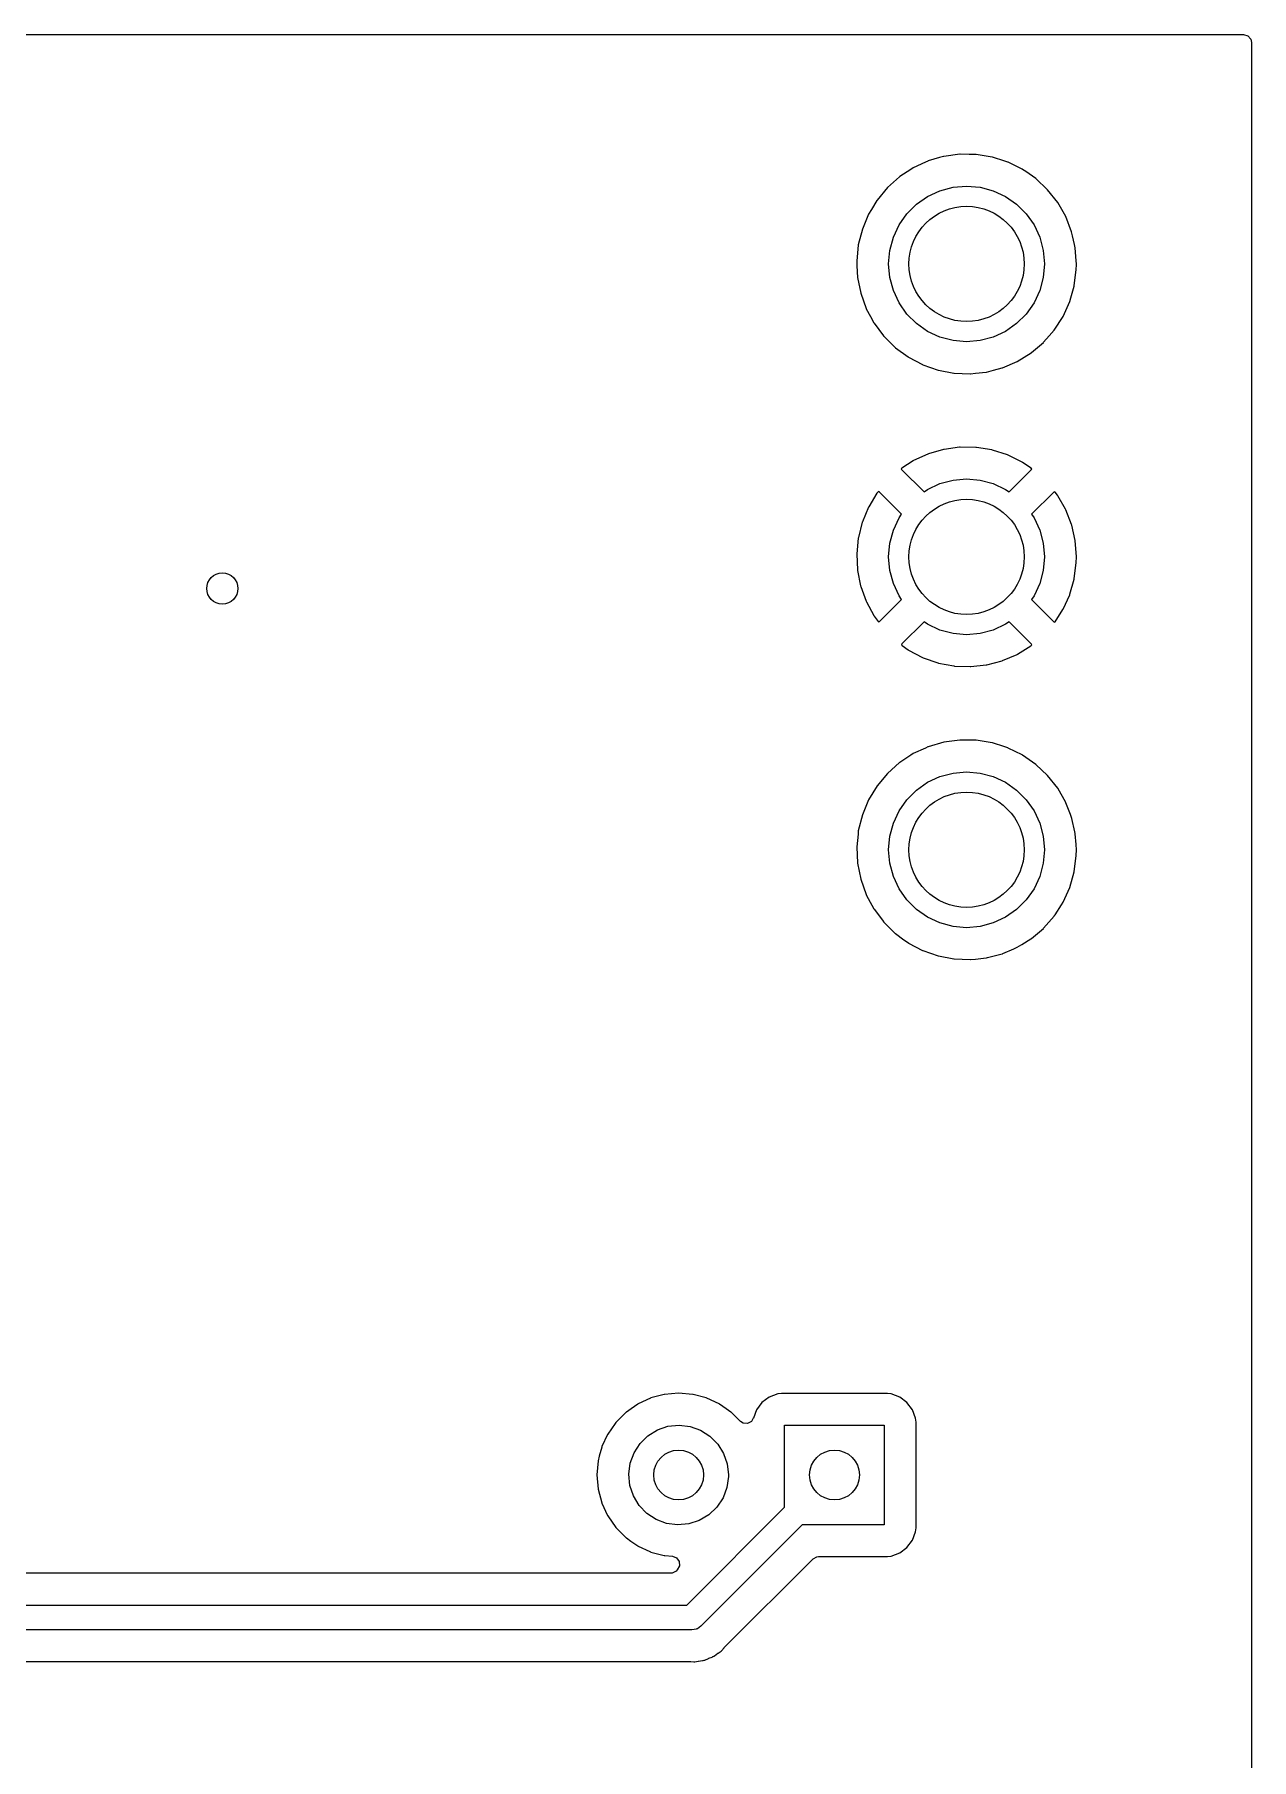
# Model space of a CAD drawing. Extents: x 63 to 234, y -148 to -41.
# Drawn here: x 214.79 to 234.32, y -68.32 to -40.64 of the extents above; entities that cross this region are included whole.
import ezdxf

# ---------------------------------------------------------------- set-up
doc = ezdxf.new("R2010")
doc.units = 0
doc.layers.add('BLACK', color=7, linetype='CONTINUOUS')

msp = doc.modelspace()

# ---------------------------------------------------------------- linework, layer by layer
at = {"layer": 'BLACK', "linetype": 'CONTINUOUS'}
for p, q in [((62.7415, -40.6405), (234.192, -40.6405)), ((234.192, -40.6405), (234.261, -40.6605)), ((234.261, -40.6605), (234.307, -40.7142)), ((234.307, -40.7142), (234.319, -40.7665)), ((234.319, -40.7665), (234.319, -147.447)), ((229.315, -42.6162), (229.129, -42.6702)), ((229.376, -42.5984), (229.315, -42.6162)), ((229.38, -42.5971), (229.376, -42.5984)), ((229.376, -42.5984), (229.376, -42.5984)), ((229.639, -42.5619), (229.38, -42.5971)), ((229.644, -42.5619), (229.639, -42.5619)), ((229.787, -42.5638), (229.644, -42.5619)), ((229.644, -42.5619), (229.644, -42.5619)), ((229.901, -42.5653), (229.787, -42.5638)), ((230.159, -42.6073), (229.901, -42.5653)), ((230.163, -42.6087), (230.159, -42.6073)), ((230.361, -42.6722), (230.163, -42.6087)), ((228.853, -42.805), (228.677, -42.9204)), ((228.892, -42.7797), (228.853, -42.805)), ((229.089, -42.689), (228.892, -42.7797)), ((229.125, -42.6722), (229.089, -42.689)), ((229.129, -42.6702), (229.125, -42.6722)), ((229.125, -42.6722), (229.125, -42.6722)), ((230.408, -42.687), (230.361, -42.6722)), ((230.412, -42.689), (230.408, -42.687)), ((230.637, -42.8001), (230.412, -42.689)), ((230.412, -42.689), (230.412, -42.689)), ((230.642, -42.8026), (230.637, -42.8001)), ((230.646, -42.8052), (230.642, -42.8026)), ((230.697, -42.8408), (230.646, -42.8052)), ((230.646, -42.8052), (230.646, -42.8052)), ((230.857, -42.9516), (230.697, -42.8408)), ((228.478, -43.097), (228.311, -43.298)), ((228.673, -42.923), (228.478, -43.097)), ((228.677, -42.9204), (228.673, -42.923)), ((228.677, -42.9204), (228.677, -42.9204)), ((229.122, -43.2395), (229.319, -43.1474)), ((229.319, -43.1474), (229.53, -43.091)), ((229.53, -43.091), (229.747, -43.072)), ((229.747, -43.072), (229.964, -43.091)), ((229.964, -43.091), (230.175, -43.1474)), ((230.175, -43.1474), (230.372, -43.2395)), ((231.047, -43.1306), (230.857, -42.9516)), ((231.209, -43.3359), (231.047, -43.1306)), ((228.22, -43.4492), (228.176, -43.5214)), ((228.309, -43.302), (228.22, -43.4492)), ((228.311, -43.298), (228.309, -43.302)), ((228.789, -43.5185), (228.944, -43.3644)), ((228.944, -43.3644), (229.122, -43.2395)), ((230.372, -43.2395), (230.55, -43.3644)), ((230.55, -43.3644), (230.705, -43.5185)), ((231.339, -43.5628), (231.209, -43.3359)), ((228.176, -43.5214), (228.075, -43.7625)), ((228.572, -43.8945), (228.664, -43.697)), ((228.664, -43.697), (228.789, -43.5185)), ((230.705, -43.5185), (230.83, -43.697)), ((230.83, -43.697), (230.922, -43.8945)), ((231.433, -43.8064), (231.339, -43.5628)), ((228.075, -43.7625), (228.01, -44.0158)), ((228.516, -44.1049), (228.572, -43.8945)), ((230.922, -43.8945), (230.978, -44.1049)), ((231.448, -43.8704), (231.433, -43.8064)), ((231.48, -44.0112), (231.448, -43.8704)), ((228.01, -44.0158), (227.984, -44.2758)), ((227.984, -44.2758), (227.984, -44.2805)), ((227.984, -44.2805), (227.988, -44.3542)), ((227.984, -44.2805), (227.984, -44.2805)), ((228.497, -44.322), (228.516, -44.1049)), ((230.978, -44.1049), (230.997, -44.322)), ((231.491, -44.0613), (231.48, -44.0112)), ((231.491, -44.066), (231.491, -44.0613)), ((231.507, -44.2697), (231.491, -44.066)), ((231.491, -44.066), (231.491, -44.066)), ((231.51, -44.322), (231.507, -44.2697)), ((227.988, -44.3542), (227.997, -44.5369)), ((227.997, -44.5369), (228.048, -44.7933)), ((228.516, -44.5391), (228.497, -44.322)), ((228.572, -44.7495), (228.516, -44.5391)), ((230.978, -44.5391), (230.922, -44.7495)), ((230.997, -44.322), (230.978, -44.5391)), ((231.475, -44.6736), (231.492, -44.5415)), ((231.492, -44.5415), (231.508, -44.4174)), ((231.508, -44.4095), (231.51, -44.3384)), ((231.508, -44.4143), (231.508, -44.4095)), ((231.508, -44.4174), (231.508, -44.4143)), ((231.508, -44.4174), (231.508, -44.4174)), ((231.51, -44.3384), (231.51, -44.322)), ((228.048, -44.7933), (228.136, -45.0393)), ((228.664, -44.947), (228.572, -44.7495)), ((230.922, -44.7495), (230.83, -44.947)), ((231.42, -44.8676), (231.474, -44.6781)), ((231.474, -44.6781), (231.475, -44.6736)), ((231.474, -44.6781), (231.474, -44.6781)), ((228.136, -45.0393), (228.138, -45.0434)), ((228.138, -45.0434), (228.203, -45.1634)), ((228.789, -45.1255), (228.664, -44.947)), ((230.83, -44.947), (230.705, -45.1255)), ((231.297, -45.1634), (231.404, -44.9251)), ((231.404, -44.9251), (231.42, -44.8676)), ((228.203, -45.1634), (228.26, -45.2695)), ((228.26, -45.2695), (228.263, -45.2732)), ((228.263, -45.2732), (228.263, -45.2732)), ((228.263, -45.2732), (228.413, -45.4752)), ((228.944, -45.2796), (228.789, -45.1255)), ((229.122, -45.4045), (228.944, -45.2796)), ((230.55, -45.2796), (230.372, -45.4045)), ((230.705, -45.1255), (230.55, -45.2796)), ((231.075, -45.4752), (231.152, -45.3868)), ((231.152, -45.3868), (231.155, -45.3833)), ((231.152, -45.3868), (231.152, -45.3868)), ((231.155, -45.3833), (231.297, -45.1634)), ((228.413, -45.4752), (228.413, -45.4752)), ((228.413, -45.4752), (228.416, -45.4789)), ((228.416, -45.4789), (228.419, -45.4822)), ((228.419, -45.4822), (228.419, -45.4822)), ((228.419, -45.4822), (228.598, -45.6596)), ((228.598, -45.6596), (228.602, -45.6629)), ((228.602, -45.6629), (228.606, -45.6657)), ((228.606, -45.6657), (228.606, -45.6657)), ((228.606, -45.6657), (228.809, -45.8147)), ((229.319, -45.4966), (229.122, -45.4045)), ((229.53, -45.553), (229.319, -45.4966)), ((229.747, -45.572), (229.53, -45.553)), ((229.964, -45.553), (229.747, -45.572)), ((230.175, -45.4966), (229.964, -45.553)), ((230.372, -45.4045), (230.175, -45.4966)), ((230.787, -45.7456), (230.979, -45.5828)), ((230.979, -45.5828), (230.983, -45.5798)), ((230.979, -45.5828), (230.979, -45.5828)), ((230.983, -45.5798), (231.075, -45.4752)), ((228.809, -45.8147), (228.813, -45.8175)), ((228.813, -45.8175), (228.817, -45.8197)), ((228.817, -45.8197), (228.817, -45.8197)), ((228.817, -45.8197), (229.04, -45.937)), ((229.04, -45.937), (229.04, -45.937)), ((229.04, -45.937), (229.044, -45.9392)), ((229.044, -45.9392), (229.291, -46.0253)), ((230.321, -45.9894), (230.561, -45.8862)), ((230.561, -45.8862), (230.784, -45.7486)), ((230.784, -45.7486), (230.787, -45.7456)), ((230.787, -45.7456), (230.787, -45.7456)), ((229.291, -46.0253), (229.295, -46.0262)), ((229.295, -46.0262), (229.543, -46.0732)), ((229.543, -46.0732), (229.543, -46.0732)), ((229.543, -46.0732), (229.547, -46.0741)), ((229.547, -46.0741), (229.678, -46.0792)), ((229.678, -46.0792), (229.804, -46.0842)), ((229.804, -46.0842), (229.804, -46.0842)), ((229.804, -46.0842), (229.809, -46.0844)), ((229.809, -46.0844), (229.888, -46.0757)), ((229.888, -46.0757), (230.064, -46.0564)), ((230.064, -46.0564), (230.068, -46.0559)), ((230.064, -46.0564), (230.064, -46.0564)), ((230.068, -46.0559), (230.181, -46.0262)), ((230.181, -46.0262), (230.317, -45.9905)), ((230.317, -45.9905), (230.321, -45.9894)), ((230.317, -45.9905), (230.317, -45.9905)), ((229.376, -47.2989), (229.134, -47.3694)), ((229.385, -47.297), (229.376, -47.2989)), ((229.635, -47.263), (229.385, -47.297)), ((229.644, -47.2624), (229.635, -47.263)), ((229.896, -47.2657), (229.644, -47.2624)), ((229.905, -47.2665), (229.896, -47.2657)), ((230.154, -47.307), (229.905, -47.2665)), ((230.163, -47.3092), (230.154, -47.307)), ((230.403, -47.386), (230.163, -47.3092)), ((228.709, -47.6001), (228.7, -47.6108)), ((228.888, -47.4827), (228.709, -47.6001)), ((228.897, -47.4782), (228.888, -47.4827)), ((229.125, -47.3727), (228.897, -47.4782)), ((229.134, -47.3694), (229.125, -47.3727)), ((230.412, -47.3895), (230.403, -47.386)), ((230.638, -47.5009), (230.412, -47.3895)), ((230.646, -47.5057), (230.638, -47.5009)), ((230.782, -47.6006), (230.646, -47.5057)), ((230.792, -47.6127), (230.782, -47.6006)), ((228.7, -47.6108), (228.705, -47.6206)), ((228.705, -47.6206), (229.064, -47.98)), ((229.122, -47.9395), (229.319, -47.8474)), ((229.319, -47.8474), (229.53, -47.791)), ((229.53, -47.791), (229.747, -47.772)), ((229.747, -47.772), (229.964, -47.791)), ((229.964, -47.791), (230.175, -47.8474)), ((230.175, -47.8474), (230.372, -47.9395)), ((230.43, -47.98), (230.785, -47.6244)), ((230.785, -47.6244), (230.792, -47.6127)), ((228.309, -48.0023), (228.179, -48.2176)), ((228.315, -47.9947), (228.309, -48.0023)), ((228.325, -47.9824), (228.315, -47.9947)), ((228.335, -47.9753), (228.325, -47.9824)), ((228.348, -47.9825), (228.335, -47.9753)), ((228.705, -48.3392), (228.348, -47.9825)), ((229.064, -47.98), (229.122, -47.9395)), ((230.372, -47.9395), (230.43, -47.98)), ((231.145, -47.9833), (230.789, -48.3392)), ((231.156, -47.9768), (231.145, -47.9833)), ((231.168, -47.9853), (231.156, -47.9768)), ((231.206, -48.0325), (231.168, -47.9853)), ((231.211, -48.0402), (231.206, -48.0325)), ((231.336, -48.259), (231.211, -48.0402)), ((228.174, -48.226), (228.077, -48.4583)), ((228.179, -48.2176), (228.174, -48.226)), ((228.572, -48.5945), (228.664, -48.397)), ((228.664, -48.397), (228.705, -48.3392)), ((230.789, -48.3392), (230.83, -48.397)), ((230.83, -48.397), (230.922, -48.5945)), ((231.34, -48.2674), (231.336, -48.259)), ((231.431, -48.5022), (231.34, -48.2674)), ((228.012, -48.7113), (228.01, -48.7205)), ((228.074, -48.4671), (228.012, -48.7113)), ((228.077, -48.4583), (228.074, -48.4671)), ((228.516, -48.8049), (228.572, -48.5945)), ((230.922, -48.5945), (230.978, -48.8049)), ((231.434, -48.5111), (231.431, -48.5022)), ((231.49, -48.7569), (231.434, -48.5111)), ((228.01, -48.7205), (227.985, -48.9712)), ((227.985, -48.9712), (227.985, -48.9805)), ((227.985, -48.9805), (227.997, -49.2322)), ((228.497, -49.022), (228.516, -48.8049)), ((230.978, -48.8049), (230.997, -49.022)), ((231.491, -48.7661), (231.49, -48.7569)), ((231.51, -49.0189), (231.491, -48.7661)), ((227.997, -49.2322), (227.998, -49.2414)), ((227.998, -49.2414), (228.047, -49.4885)), ((228.516, -49.2391), (228.497, -49.022)), ((228.572, -49.4495), (228.516, -49.2391)), ((230.978, -49.2391), (230.922, -49.4495)), ((230.997, -49.022), (230.978, -49.2391)), ((231.475, -49.3688), (231.507, -49.1174)), ((231.507, -49.1174), (231.508, -49.1111)), ((231.508, -49.1111), (231.51, -49.0252)), ((231.51, -49.0252), (231.51, -49.0189)), ((228.047, -49.4885), (228.05, -49.4975)), ((228.05, -49.4975), (228.135, -49.7346)), ((228.664, -49.647), (228.572, -49.4495)), ((230.922, -49.4495), (230.83, -49.647)), ((231.405, -49.6205), (231.473, -49.378)), ((231.473, -49.378), (231.475, -49.3688)), ((228.135, -49.7346), (228.139, -49.7432)), ((228.139, -49.7432), (228.258, -49.9651)), ((228.35, -50.0597), (228.705, -49.7048)), ((228.705, -49.7048), (228.664, -49.647)), ((230.83, -49.647), (230.789, -49.7048)), ((230.789, -49.7048), (231.147, -50.0627)), ((231.298, -49.8589), (231.402, -49.6292)), ((231.402, -49.6292), (231.405, -49.6205)), ((228.258, -49.9651), (228.263, -49.973)), ((228.263, -49.973), (228.326, -50.058)), ((228.326, -50.058), (228.338, -50.0664)), ((228.338, -50.0664), (228.35, -50.0597)), ((229.064, -50.064), (228.709, -50.4189)), ((229.122, -50.1045), (229.064, -50.064)), ((230.43, -50.064), (230.372, -50.1045)), ((230.788, -50.4227), (230.43, -50.064)), ((231.147, -50.0627), (231.159, -50.0695)), ((231.159, -50.0695), (231.168, -50.0632)), ((231.168, -50.0632), (231.294, -49.8671)), ((231.294, -49.8671), (231.298, -49.8589)), ((229.319, -50.1966), (229.122, -50.1045)), ((229.53, -50.253), (229.319, -50.1966)), ((229.747, -50.272), (229.53, -50.253)), ((229.964, -50.253), (229.747, -50.272)), ((230.175, -50.1966), (229.964, -50.253)), ((230.372, -50.1045), (230.175, -50.1966)), ((228.709, -50.4189), (228.703, -50.4311)), ((228.703, -50.4311), (228.711, -50.4427)), ((228.711, -50.4427), (228.809, -50.5143)), ((228.809, -50.5143), (228.817, -50.5192)), ((228.817, -50.5192), (229.04, -50.6365)), ((229.04, -50.6365), (229.048, -50.6403)), ((229.048, -50.6403), (229.286, -50.7233)), ((230.325, -50.687), (230.557, -50.5876)), ((230.557, -50.5876), (230.565, -50.5833)), ((230.565, -50.5833), (230.779, -50.4507)), ((230.779, -50.4507), (230.786, -50.4457)), ((230.786, -50.4457), (230.795, -50.433)), ((230.795, -50.433), (230.788, -50.4227)), ((229.286, -50.7233), (229.295, -50.7257)), ((229.295, -50.7257), (229.543, -50.7727)), ((229.543, -50.7727), (229.552, -50.7738)), ((229.552, -50.7738), (229.804, -50.7837)), ((229.804, -50.7837), (229.813, -50.7833)), ((229.813, -50.7833), (230.064, -50.7559)), ((230.064, -50.7559), (230.073, -50.7542)), ((230.073, -50.7542), (230.316, -50.6901)), ((230.316, -50.6901), (230.325, -50.687)), ((229.38, -51.9971), (229.129, -52.0702)), ((229.639, -51.9619), (229.38, -51.9971)), ((229.644, -51.9619), (229.639, -51.9619)), ((229.787, -51.9638), (229.644, -51.9619)), ((229.644, -51.9619), (229.644, -51.9619)), ((229.901, -51.9653), (229.787, -51.9638)), ((230.159, -52.0073), (229.901, -51.9653)), ((230.163, -52.0087), (230.159, -52.0073)), ((230.361, -52.0722), (230.163, -52.0087)), ((228.853, -52.2052), (228.677, -52.3204)), ((228.892, -52.1797), (228.853, -52.2052)), ((229.089, -52.089), (228.892, -52.1797)), ((229.125, -52.0722), (229.089, -52.089)), ((229.129, -52.0702), (229.125, -52.0722)), ((229.125, -52.0722), (229.125, -52.0722)), ((230.408, -52.087), (230.361, -52.0722)), ((230.412, -52.089), (230.408, -52.087)), ((230.638, -52.2005), (230.412, -52.089)), ((230.412, -52.089), (230.412, -52.089)), ((230.642, -52.2026), (230.638, -52.2005)), ((230.857, -52.3516), (230.642, -52.2026)), ((228.478, -52.497), (228.311, -52.698)), ((228.673, -52.323), (228.478, -52.497)), ((228.677, -52.3204), (228.673, -52.323)), ((228.677, -52.3204), (228.677, -52.3204)), ((229.122, -52.6395), (229.319, -52.5474)), ((229.319, -52.5474), (229.53, -52.491)), ((229.53, -52.491), (229.747, -52.472)), ((229.747, -52.472), (229.964, -52.491)), ((229.964, -52.491), (230.175, -52.5474)), ((230.175, -52.5474), (230.372, -52.6395)), ((231.047, -52.5306), (230.857, -52.3516)), ((231.209, -52.7359), (231.047, -52.5306)), ((228.311, -52.698), (228.176, -52.9214)), ((228.789, -52.9185), (228.944, -52.7644)), ((228.944, -52.7644), (229.122, -52.6395)), ((230.372, -52.6395), (230.55, -52.7644)), ((230.55, -52.7644), (230.705, -52.9185)), ((231.339, -52.9628), (231.209, -52.7359)), ((228.176, -52.9214), (228.075, -53.1625)), ((228.572, -53.2945), (228.664, -53.097)), ((228.664, -53.097), (228.789, -52.9185)), ((230.705, -52.9185), (230.83, -53.097)), ((230.83, -53.097), (230.922, -53.2945)), ((231.34, -52.9672), (231.339, -52.9628)), ((231.414, -53.1568), (231.34, -52.9672)), ((231.34, -52.9672), (231.34, -52.9672)), ((228.075, -53.1625), (228.01, -53.4158)), ((228.01, -53.4158), (228.01, -53.4204)), ((228.516, -53.5049), (228.572, -53.2945)), ((230.922, -53.2945), (230.978, -53.5049)), ((231.433, -53.2064), (231.414, -53.1568)), ((231.436, -53.2186), (231.433, -53.2064)), ((231.485, -53.4338), (231.436, -53.2186)), ((228.005, -53.4712), (227.984, -53.6758)), ((227.984, -53.6758), (227.997, -53.9369)), ((228.01, -53.4204), (228.005, -53.4712)), ((228.01, -53.4204), (228.01, -53.4204)), ((228.497, -53.722), (228.516, -53.5049)), ((230.978, -53.5049), (230.997, -53.722)), ((231.491, -53.4613), (231.485, -53.4338)), ((231.491, -53.466), (231.491, -53.4613)), ((231.504, -53.6379), (231.491, -53.466)), ((231.491, -53.466), (231.491, -53.466)), ((231.51, -53.722), (231.504, -53.6379)), ((227.997, -53.9369), (228.048, -54.1933)), ((228.516, -53.9391), (228.497, -53.722)), ((228.572, -54.1495), (228.516, -53.9391)), ((230.978, -53.9391), (230.922, -54.1495)), ((230.997, -53.722), (230.978, -53.9391)), ((231.475, -54.0736), (231.492, -53.9415)), ((231.492, -53.9415), (231.508, -53.8174)), ((231.508, -53.8143), (231.51, -53.722)), ((231.508, -53.8174), (231.508, -53.8143)), ((231.508, -53.8174), (231.508, -53.8174)), ((228.048, -54.1933), (228.136, -54.4393)), ((228.664, -54.347), (228.572, -54.1495)), ((230.922, -54.1495), (230.83, -54.347)), ((231.404, -54.3251), (231.475, -54.0736)), ((228.136, -54.4393), (228.144, -54.4545)), ((228.144, -54.4545), (228.229, -54.612)), ((228.789, -54.5255), (228.664, -54.347)), ((228.944, -54.6796), (228.789, -54.5255)), ((230.705, -54.5255), (230.55, -54.6796)), ((230.83, -54.347), (230.705, -54.5255)), ((231.297, -54.5634), (231.404, -54.3251)), ((228.229, -54.612), (228.26, -54.6695)), ((228.26, -54.6695), (228.263, -54.6732)), ((228.263, -54.6732), (228.263, -54.6732)), ((228.263, -54.6732), (228.413, -54.8752)), ((229.122, -54.8045), (228.944, -54.6796)), ((230.55, -54.6796), (230.372, -54.8045)), ((231.026, -54.9313), (231.152, -54.7868)), ((231.152, -54.7868), (231.155, -54.7833)), ((231.152, -54.7868), (231.152, -54.7868)), ((231.155, -54.7833), (231.167, -54.7655)), ((231.167, -54.7655), (231.271, -54.6041)), ((231.271, -54.6041), (231.297, -54.5634)), ((228.413, -54.8752), (228.413, -54.8752)), ((228.413, -54.8752), (228.416, -54.8789)), ((228.416, -54.8789), (228.419, -54.8822)), ((228.419, -54.8822), (228.419, -54.8822)), ((228.419, -54.8822), (228.598, -55.0596)), ((228.598, -55.0596), (228.602, -55.0629)), ((228.602, -55.0629), (228.606, -55.0657)), ((228.606, -55.0657), (228.606, -55.0657)), ((228.606, -55.0657), (228.742, -55.1655)), ((229.319, -54.8966), (229.122, -54.8045)), ((229.53, -54.953), (229.319, -54.8966)), ((229.747, -54.972), (229.53, -54.953)), ((229.964, -54.953), (229.747, -54.972)), ((230.175, -54.8966), (229.964, -54.953)), ((230.372, -54.8045), (230.175, -54.8966)), ((230.787, -55.1456), (230.979, -54.9828)), ((230.979, -54.9828), (230.983, -54.9798)), ((230.979, -54.9828), (230.979, -54.9828)), ((230.983, -54.9798), (231.026, -54.9313)), ((228.742, -55.1655), (228.813, -55.2175)), ((228.813, -55.2175), (228.817, -55.2197)), ((228.817, -55.2197), (228.817, -55.2197)), ((228.817, -55.2197), (229.04, -55.337)), ((229.04, -55.337), (229.04, -55.337)), ((229.04, -55.337), (229.044, -55.3392)), ((229.044, -55.3392), (229.291, -55.4253)), ((230.328, -55.3863), (230.508, -55.3089)), ((230.508, -55.3089), (230.561, -55.2862)), ((230.561, -55.2862), (230.636, -55.2399)), ((230.636, -55.2399), (230.78, -55.1511)), ((230.78, -55.1511), (230.784, -55.1486)), ((230.78, -55.1511), (230.78, -55.1511)), ((230.784, -55.1486), (230.787, -55.1456)), ((230.787, -55.1456), (230.787, -55.1456)), ((229.291, -55.4253), (229.295, -55.4262)), ((229.295, -55.4262), (229.543, -55.4732)), ((229.543, -55.4732), (229.543, -55.4732)), ((229.543, -55.4732), (229.547, -55.4741)), ((229.547, -55.4741), (229.678, -55.4792)), ((229.678, -55.4792), (229.804, -55.4842)), ((229.804, -55.4842), (229.804, -55.4842)), ((229.804, -55.4842), (229.809, -55.4844)), ((229.809, -55.4844), (229.888, -55.4757)), ((229.888, -55.4757), (230.064, -55.4564)), ((230.064, -55.4564), (230.068, -55.4559)), ((230.064, -55.4564), (230.064, -55.4564)), ((230.068, -55.4559), (230.084, -55.4517)), ((230.084, -55.4517), (230.317, -55.3905)), ((230.317, -55.3905), (230.321, -55.3894)), ((230.317, -55.3905), (230.317, -55.3905)), ((230.321, -55.3894), (230.328, -55.3863)), ((224.673, -62.522), (224.476, -62.6142)), ((224.678, -62.5197), (224.673, -62.522)), ((224.673, -62.522), (224.673, -62.522)), ((224.683, -62.5183), (224.678, -62.5197)), ((224.894, -62.4619), (224.683, -62.5183)), ((224.683, -62.5183), (224.683, -62.5183)), ((224.899, -62.4605), (224.894, -62.4619)), ((224.894, -62.4619), (224.894, -62.4619)), ((225.127, -62.4405), (224.899, -62.4605)), ((225.355, -62.4605), (225.127, -62.4405)), ((225.361, -62.4619), (225.355, -62.4605)), ((225.571, -62.5183), (225.361, -62.4619)), ((225.361, -62.4619), (225.361, -62.4619)), ((225.577, -62.5197), (225.571, -62.5183)), ((225.571, -62.5183), (225.571, -62.5183)), ((225.582, -62.522), (225.577, -62.5197)), ((225.779, -62.6142), (225.582, -62.522)), ((225.582, -62.522), (225.582, -62.522)), ((226.581, -62.5034), (226.464, -62.5907)), ((226.717, -62.4523), (226.581, -62.5034)), ((226.779, -62.4455), (226.717, -62.4523)), ((228.476, -62.4455), (226.779, -62.4455)), ((228.538, -62.4523), (228.476, -62.4455)), ((228.674, -62.5034), (228.538, -62.4523)), ((228.791, -62.5907), (228.674, -62.5034)), ((224.283, -62.7478), (224.121, -62.9097)), ((224.288, -62.7446), (224.283, -62.7478)), ((224.366, -62.6899), (224.288, -62.7446)), ((224.288, -62.7446), (224.288, -62.7446)), ((224.471, -62.6165), (224.366, -62.6899)), ((224.476, -62.6142), (224.471, -62.6165)), ((224.476, -62.6142), (224.476, -62.6142)), ((225.784, -62.6165), (225.779, -62.6142)), ((225.779, -62.6142), (225.779, -62.6142)), ((225.889, -62.6899), (225.784, -62.6165)), ((225.967, -62.7446), (225.889, -62.6899)), ((225.972, -62.7478), (225.967, -62.7446)), ((225.967, -62.7446), (225.967, -62.7446)), ((226.117, -62.8935), (225.972, -62.7478)), ((226.377, -62.7073), (226.326, -62.8437)), ((226.464, -62.5907), (226.377, -62.7073)), ((228.878, -62.7073), (228.791, -62.5907)), ((228.929, -62.8437), (228.878, -62.7073)), ((223.988, -63.1022), (223.896, -63.2981)), ((223.99, -63.0973), (223.988, -63.1022)), ((223.988, -63.1022), (223.988, -63.1022)), ((224.108, -62.928), (223.99, -63.0973)), ((224.118, -62.9142), (224.108, -62.928)), ((224.121, -62.9097), (224.118, -62.9142)), ((224.118, -62.9142), (224.118, -62.9142)), ((224.635, -63.1236), (224.787, -63.0301)), ((224.787, -63.0301), (224.956, -62.9727)), ((224.956, -62.9727), (225.133, -62.954)), ((225.133, -62.954), (225.31, -62.9751)), ((225.31, -62.9751), (225.478, -63.035)), ((225.478, -63.035), (225.629, -63.1305)), ((226.16, -62.9216), (226.117, -62.8935)), ((226.231, -62.928), (226.16, -62.9216)), ((226.294, -62.8952), (226.231, -62.928)), ((226.324, -62.843), (226.294, -62.8952)), ((226.326, -62.8437), (226.324, -62.843)), ((226.827, -64.2712), (226.827, -62.954)), ((226.827, -62.954), (228.427, -62.954)), ((228.427, -62.954), (228.427, -64.554)), ((228.936, -62.9059), (228.929, -62.8437)), ((228.936, -64.6021), (228.936, -62.9059)), ((223.892, -63.3101), (223.854, -63.4522)), ((223.893, -63.3048), (223.892, -63.3101)), ((223.892, -63.3101), (223.892, -63.3101)), ((223.896, -63.2981), (223.893, -63.3048)), ((224.411, -63.3983), (224.507, -63.2484)), ((224.507, -63.2484), (224.635, -63.1236)), ((225.629, -63.1305), (225.754, -63.2571)), ((225.754, -63.2571), (225.849, -63.4083)), ((223.834, -63.5259), (223.814, -63.754)), ((223.854, -63.4522), (223.834, -63.5259)), ((224.327, -63.7428), (224.35, -63.5659)), ((224.35, -63.5659), (224.411, -63.3983)), ((225.849, -63.4083), (225.907, -63.5768)), ((225.907, -63.5768), (225.927, -63.754)), ((223.814, -63.754), (223.834, -63.9821)), ((224.345, -63.9203), (224.327, -63.7428)), ((224.401, -64.0896), (224.345, -63.9203)), ((225.927, -63.7763), (225.902, -63.953)), ((225.927, -63.754), (225.927, -63.7763)), ((223.834, -63.9821), (223.893, -64.2032)), ((223.893, -64.2032), (223.895, -64.2082)), ((223.895, -64.2082), (223.895, -64.2082)), ((223.895, -64.2082), (223.988, -64.4058)), ((224.494, -64.2421), (224.401, -64.0896)), ((225.839, -64.1197), (225.74, -64.2682)), ((225.902, -63.953), (225.839, -64.1197)), ((223.988, -64.4058), (223.988, -64.4058)), ((223.988, -64.4058), (223.99, -64.4107)), ((223.99, -64.4107), (224.121, -64.5983)), ((224.617, -64.3704), (224.494, -64.2421)), ((224.767, -64.4681), (224.617, -64.3704)), ((224.934, -64.5302), (224.767, -64.4681)), ((225.259, -65.84), (226.827, -64.2712)), ((225.458, -64.4825), (225.288, -64.5377)), ((225.611, -64.3912), (225.458, -64.4825)), ((225.74, -64.2682), (225.611, -64.3912)), ((224.121, -64.5983), (224.283, -64.7602)), ((224.283, -64.7602), (224.288, -64.7634)), ((224.288, -64.7634), (224.288, -64.7634)), ((224.288, -64.7634), (224.361, -64.8147)), ((225.111, -64.5538), (224.934, -64.5302)), ((225.288, -64.5377), (225.111, -64.5538)), ((227.11, -64.554), (225.483, -66.1817)), ((228.427, -64.554), (227.11, -64.554)), ((228.878, -64.8007), (228.929, -64.6643)), ((228.929, -64.6643), (228.936, -64.6021)), ((224.361, -64.8147), (224.471, -64.8915)), ((224.471, -64.8915), (224.476, -64.8938)), ((224.476, -64.8938), (224.476, -64.8938)), ((224.476, -64.8938), (224.664, -64.9817)), ((224.664, -64.9817), (224.678, -64.9883)), ((224.678, -64.9883), (224.683, -64.9897)), ((224.683, -64.9897), (224.683, -64.9897)), ((224.683, -64.9897), (224.894, -65.0461)), ((228.538, -65.0557), (228.674, -65.0046)), ((228.674, -65.0046), (228.791, -64.9173)), ((228.791, -64.9173), (228.878, -64.8007)), ((224.894, -65.0461), (224.894, -65.0461)), ((224.894, -65.0461), (224.899, -65.0475)), ((224.899, -65.0475), (224.905, -65.048)), ((224.905, -65.048), (224.905, -65.048)), ((224.905, -65.048), (225.028, -65.0588)), ((225.085, -65.2946), (225.023, -65.3286)), ((225.028, -65.0588), (225.094, -65.0847)), ((225.106, -65.2734), (225.085, -65.2946)), ((225.094, -65.0847), (225.136, -65.1422)), ((225.14, -65.213), (225.106, -65.2734)), ((225.136, -65.1422), (225.14, -65.213)), ((225.86, -66.5236), (227.284, -65.0994)), ((227.284, -65.0994), (227.346, -65.0654)), ((227.346, -65.0654), (227.373, -65.0625)), ((227.373, -65.0625), (228.476, -65.0625)), ((228.476, -65.0625), (228.538, -65.0557)), ((224.996, -65.3315), (188.376, -65.3315)), ((225.023, -65.3286), (224.996, -65.3315)), ((188.057, -65.84), (225.259, -65.84)), ((225.341, -66.24), (188.057, -66.24)), ((225.374, -66.2326), (225.341, -66.24)), ((225.407, -66.2289), (225.374, -66.2326)), ((225.417, -66.2228), (225.407, -66.2289)), ((225.428, -66.2202), (225.417, -66.2228)), ((225.454, -66.1994), (225.428, -66.2202)), ((225.483, -66.1817), (225.454, -66.1994)), ((225.548, -66.7232), (225.606, -66.6976)), ((225.606, -66.6976), (225.612, -66.6951)), ((225.612, -66.6951), (225.665, -66.6752)), ((225.665, -66.6752), (225.672, -66.6725)), ((225.665, -66.6752), (225.665, -66.6752)), ((225.672, -66.6725), (225.678, -66.6682)), ((225.678, -66.6682), (225.681, -66.6669)), ((225.681, -66.6669), (225.695, -66.6587)), ((225.695, -66.6587), (225.698, -66.6574)), ((225.698, -66.6574), (225.705, -66.6543)), ((225.705, -66.6543), (225.755, -66.6154)), ((225.755, -66.6154), (225.761, -66.6115)), ((225.761, -66.6115), (225.807, -66.5797)), ((225.807, -66.5797), (225.813, -66.5754)), ((225.807, -66.5797), (225.807, -66.5797)), ((225.813, -66.5754), (225.855, -66.5288)), ((225.855, -66.5288), (225.86, -66.5236)), ((188.379, -66.7485), (225.312, -66.7485)), ((225.312, -66.7485), (225.321, -66.7488)), ((225.321, -66.7488), (225.371, -66.7522)), ((225.371, -66.7522), (225.371, -66.7522)), ((225.371, -66.7522), (225.379, -66.7527)), ((225.379, -66.7527), (225.386, -66.7514)), ((225.386, -66.7514), (225.413, -66.7468)), ((225.386, -66.7514), (225.386, -66.7514)), ((225.413, -66.7468), (225.442, -66.7417)), ((225.442, -66.7417), (225.448, -66.7408)), ((225.448, -66.7408), (225.512, -66.7331)), ((225.512, -66.7331), (225.519, -66.7304)), ((225.519, -66.7304), (225.521, -66.7298)), ((225.521, -66.7298), (225.538, -66.7253)), ((225.538, -66.7253), (225.54, -66.7245)), ((225.54, -66.7245), (225.548, -66.7232))]:
    msp.add_line(p, q, dxfattribs=at)
at = {"layer": 'BLACK'}
for centre, radius in [((229.747, -44.322), 0.925), ((229.747, -49.022), 0.925), ((217.805, -49.53), 0.25), ((229.747, -53.722), 0.925), ((225.127, -63.754), 0.4), ((227.627, -63.754), 0.4)]:
    msp.add_circle(centre, radius, dxfattribs=at)

doc.saveas('drawing.dxf')
